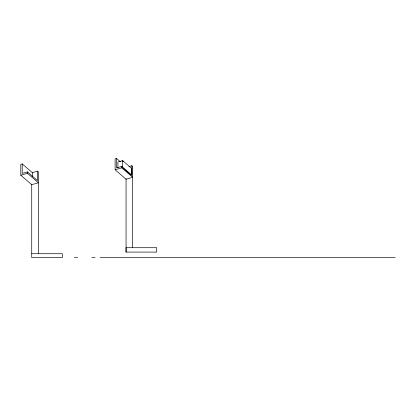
<?xml version="1.0" encoding="UTF-8"?>
<svg xmlns="http://www.w3.org/2000/svg" width="416" height="416" viewBox="0 0 416 416"><rect width="100%" height="100%" fill="white"/><g stroke="black" fill="none" stroke-linecap="round" stroke-linejoin="round"><path stroke-width="0.62" d="M22.22 163.914L20.8 164.325L20.8 175.214L31.73 184.683L38.36 182.77L27.425 173.3L27.425 171.881L22.22 173.384L22.22 163.914L32.334 172.671L32.334 176.462M20.8 175.214L27.425 173.3M32.334 172.671L37.539 171.168L38.36 171.881L38.36 253.724M116.548 158.449L115.128 158.86L115.128 169.749L126.058 179.218L132.683 177.304L121.753 167.835L121.753 166.416L116.548 167.918L116.548 158.449L120.401 161.788M123.292 161.72L122.647 160.633L122.647 167.736L131.394 175.308L131.394 168.21L122.647 160.633L117.915 162.001L117.915 167.809M115.128 169.749L121.753 167.835M128.97 166.54L131.867 165.703L132.683 166.416L132.683 247.712M31.746 253.724L62.39 253.724L62.39 257.551L31.73 257.551L31.73 184.184M74.35 257.551L77.62 257.551M91.837 257.551L95.108 257.551M100.032 257.551L395.2 257.551M121.753 166.416L131.867 175.172L131.867 165.703M27.425 171.881L37.539 180.638L37.539 171.168M122.647 160.633L123.146 161.751M126.069 252.086L126.069 247.712L156.712 247.712L156.712 252.086L126.058 252.086L126.058 178.719"/></g></svg>
